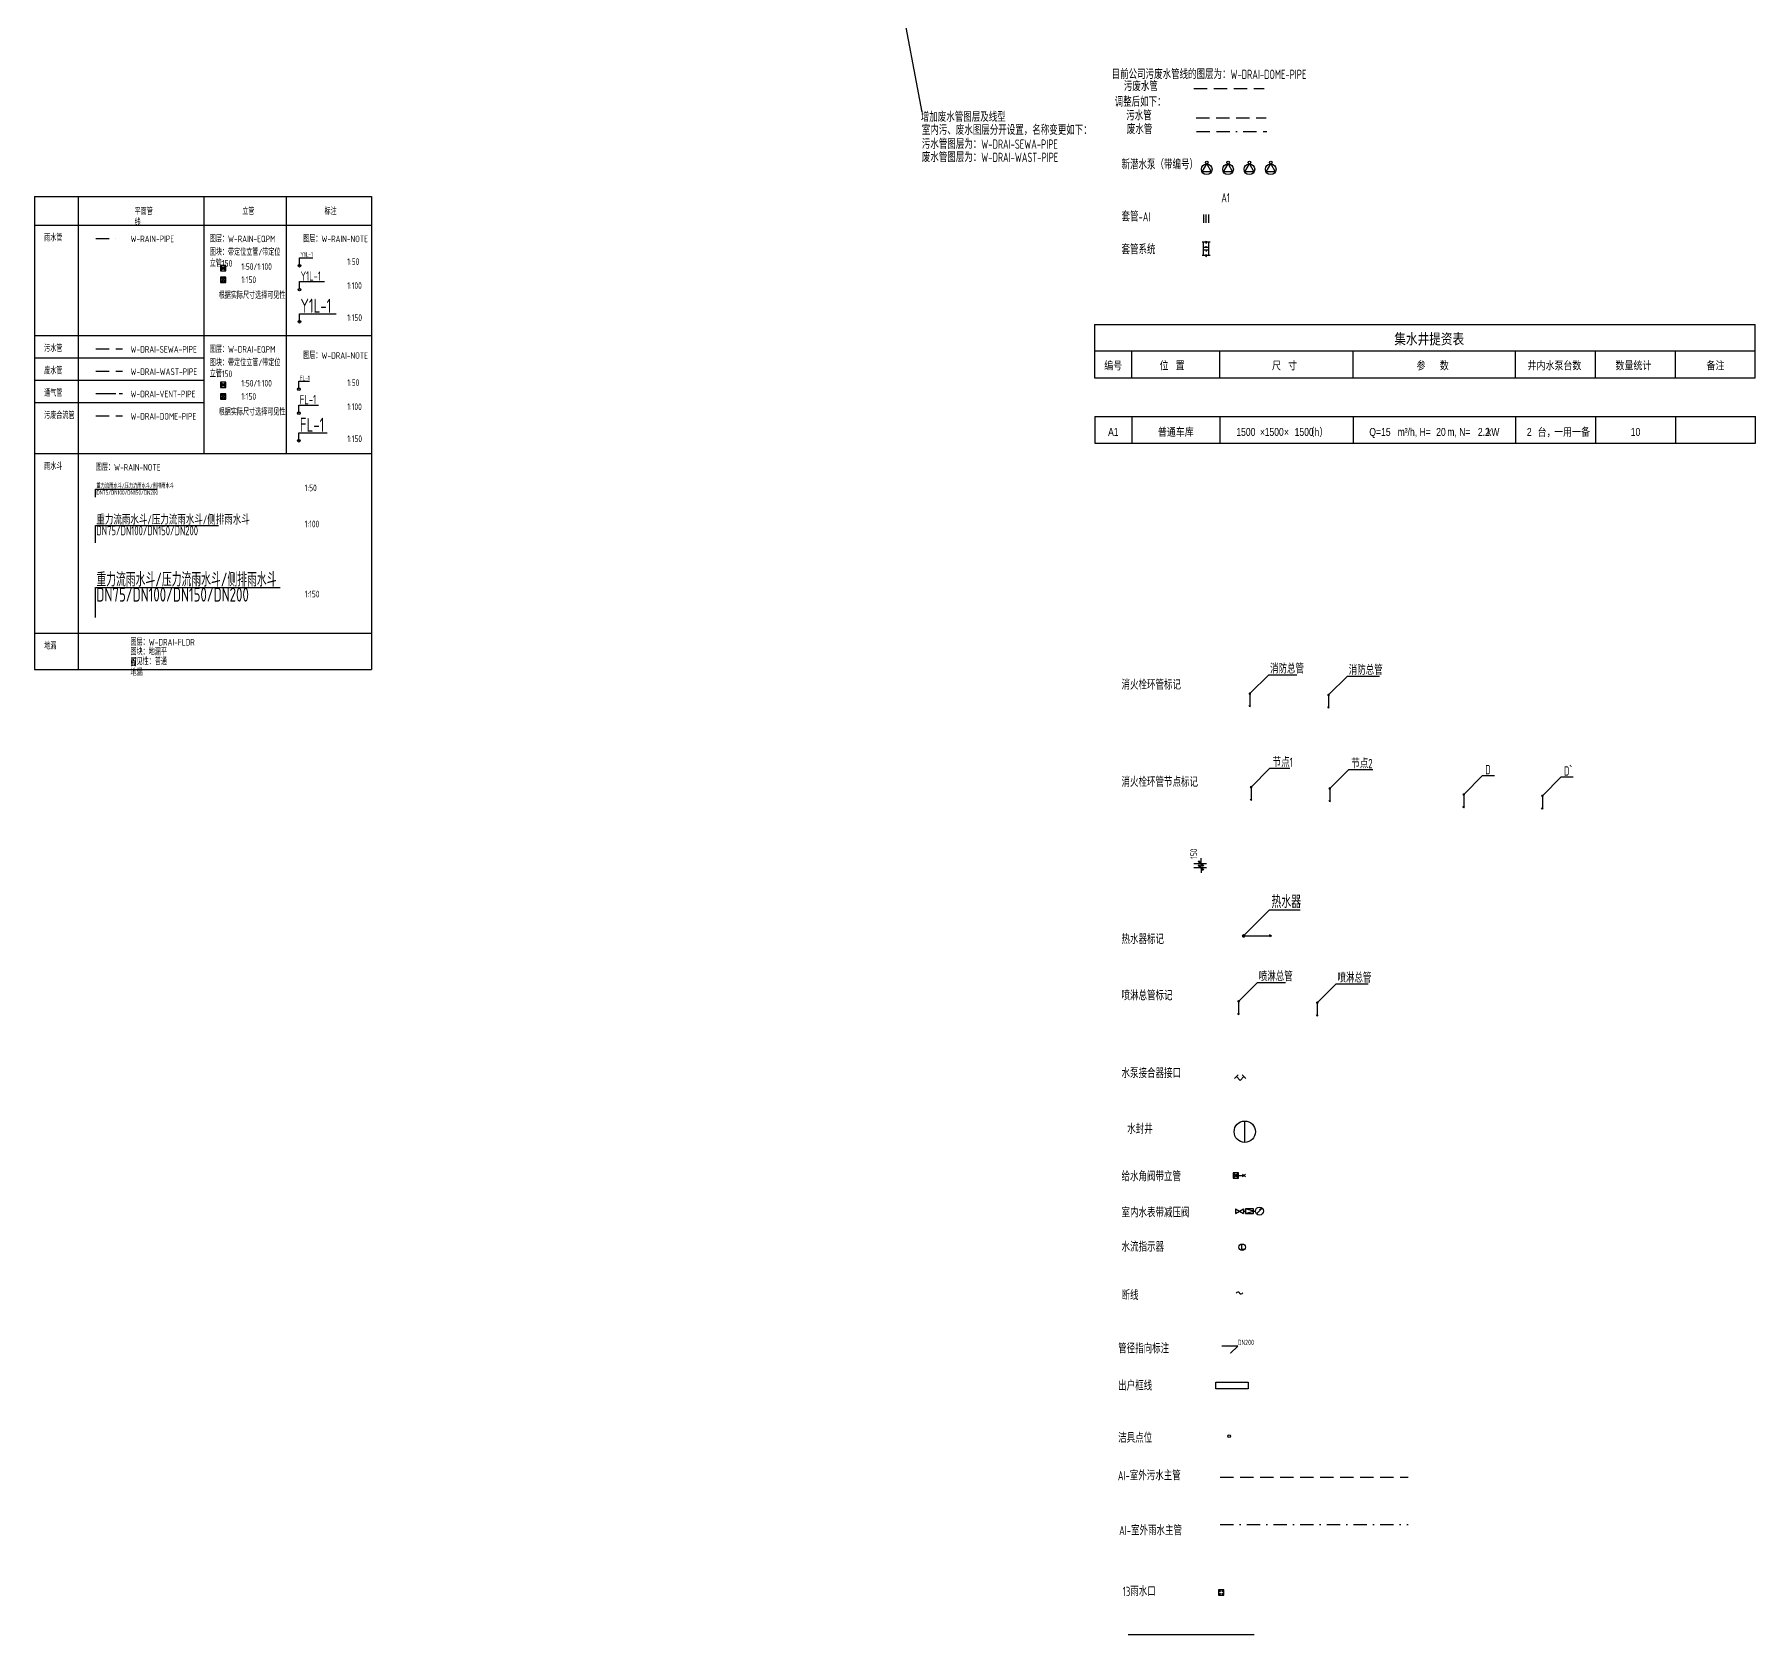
# Model space of a CAD drawing. Extents: x -84241 to 2571207, y -257003 to 1687411.
# Drawn here: x 27176 to 91712, y -118482 to -58488 of the extents above; entities that cross this region are included whole.
import ezdxf
from ezdxf import colors
from ezdxf.entities.mleader import LeaderData, LeaderLine
from ezdxf.enums import TextEntityAlignment as Align
from ezdxf.math import Vec2, Vec3

# ---------------------------------------------------------------- set-up
doc = ezdxf.new("R2010")
doc.units = 0
doc.header["$LTSCALE"] = 1000
for name, pattern in [('BORDER', [1.75, 0.5, -0.25, 0.5, -0.25, 0, -0.25]), ('CENTER2', [1.125, 0.75, -0.125, 0.125, -0.125]), ('DASHDOT', [1, 0.5, -0.25, 0, -0.25]), ('DASHED', [0.75, 0.5, -0.25])]:
    doc.linetypes.add(name, pattern=pattern)
doc.layers.get('0').update_dxf_attribs({"linetype": 'CONTINUOUS'})
doc.layers.get('Defpoints').update_dxf_attribs({"linetype": 'CONTINUOUS'})
for name, color, linetype, plot in [('20200618更新内容', 1, 'CONTINUOUS', False), ('W-辅助', 253, 'CONTINUOUS', False), ('W-辅助-管径', 40, 'CONTINUOUS', False)]:
    doc.layers.add(name, color=color, linetype=linetype, plot=plot)
for name, color, linetype in [('AI-出户框线', 2, 'CONTINUOUS'), ('AI-室外污水主管', 4, 'DASHED'), ('AI-室外雨水主管', 6, 'DASHDOT'), ('W-BUSH', 231, 'CONTINUOUS'), ('W-DRAI-DOME-PIPE', 4, 'DASHED'), ('W-DRAI-EQPM', 50, 'CONTINUOUS'), ('W-DRAI-NOTE', 50, 'CONTINUOUS'), ('W-DRAI-SEWA-PIPE', 4, 'DASHED'), ('W-DRAI-VENT-PIPE', 5, 'CENTER2'), ('W-DRAI-WAST-PIPE', 4, 'BORDER'), ('W-EQPM', 40, 'CONTINUOUS'), ('W-FRPT-HYDT-EQPM', 60, 'CONTINUOUS'), ('W-FRPT-HYDT-PIPE-AI', 1, 'CONTINUOUS'), ('W-FRPT-NOTE', 60, 'CONTINUOUS'), ('W-NOTE', 40, 'CONTINUOUS'), ('W-RAIN-EQPM', 60, 'CONTINUOUS'), ('W-RAIN-NOTE', 60, 'CONTINUOUS'), ('W-RAIN-PIPE', 6, 'DASHDOT'), ('W-WSUP-COOL-PIPE', 3, 'CONTINUOUS'), ('W-WSUP-EQPM', 40, 'CONTINUOUS'), ('W-WSUP-NOTE', 40, 'CONTINUOUS')]:
    doc.layers.add(name, color=color, linetype=linetype)
doc.styles.add('TH-STYLE1', font='', dxfattribs={"width": 0.8})
doc.styles.add('TH-STYLE3', font='tssdeng.shx', dxfattribs={"width": 0.7, "bigfont": 'tssdchn.shx'})
doc.styles.get('TH-STYLE1').set_extended_font_data('华文仿宋')
doc.dimstyles.new('TH-DIM100-W', dxfattribs={"dimscale": 100, "dimtxt": 2.5, "dimasz": 2, "dimexe": 2, "dimexo": 3, "dimgap": 1.5, "dimtad": 1, "dimdec": 0, "dimdsep": 46, "dimtxsty": 'TH-STYLE3', "dimblk1": 'ARCHTICK', "dimblk2": 'ARCHTICK', "dimsah": 1, "dimcen": -6, "dimclrd": 256, "dimclre": 256, "dimclrt": 256, "dimazin": 0, "dimtfac": 1, "dimtdec": 0, "dimtix": 1, "dimtmove": 2, "dimatfit": 0, "dimfxl": 2, "dimtolj": 1, "dimtzin": 0, "dimlwd": -1, "dimlwe": -1, "dimarcsym": 0})

# ---------------------------------------------------------------- blocks, each defined once
blk = doc.blocks.new('*U406')
blk.add_circle((0, 0), 50)
at = {"layer": 'Defpoints', "color": 8}
for p, q in [((-100, 100), (100, -100)), ((100, 100), (-100, -100))]:
    blk.add_line(p, q, dxfattribs=at)
blk.add_lwpolyline([(-100, -100), (100, -100), (100, 100), (-100, 100)], close=True, dxfattribs=at)
for centre in [(-80, 80), (-80, -80)]:
    blk.add_circle(centre, 3.43, dxfattribs=at)
blk = doc.blocks.new('*U353')
blk.add_circle((0, 0), 75)
at = {"layer": 'Defpoints', "color": 8}
for p, q in [((-100, 100), (100, -100)), ((100, 100), (-100, -100))]:
    blk.add_line(p, q, dxfattribs=at)
blk.add_lwpolyline([(-100, -100), (100, -100), (100, 100), (-100, 100)], close=True, dxfattribs=at)
for centre in [(-80, 80), (-80, -80)]:
    blk.add_circle(centre, 3.43, dxfattribs=at)
blk = doc.blocks.new('*U604')
for p, q in [((-173, -350), (0, -50)), ((173, -350), (-173, -350)), ((0, -50), (173, -350)), ((627, -350), (800, -50)), ((973, -350), (627, -350)), ((800, -50), (973, -350)), ((1427, -350), (1600, -50)), ((1773, -350), (1427, -350)), ((1600, -50), (1773, -350)), ((2227, -350), (2400, -50)), ((2573, -350), (2227, -350)), ((2400, -50), (2573, -350))]:
    blk.add_line(p, q)
for centre, radius in [((0, 0), 50), ((800, 0), 50), ((1600, 0), 50), ((2400, 0), 50), ((0, -250), 200), ((800, -250), 200), ((1600, -250), 200), ((2400, -250), 200)]:
    blk.add_circle(centre, radius)
at = {"layer": 'W-RAIN-NOTE', "style": 'TH-STYLE3', "width": 0.7}
blk.add_attdef('编号', (548, -1495), '', height=350, dxfattribs=at)
blk = doc.blocks.new('*U611')
at = {"layer": 'W-NOTE'}
for p, q in [((0, 0), (24779, 0)), ((24779, -1000), (24779, 0)), ((0, 0), (0, -2000)), ((1391, -1000), (1391, -2000)), ((4691, -1000), (4691, -2000)), ((9691, -1000), (9691, -2000)), ((9691, -1000), (9691, -2000)), ((15779, -1000), (15779, -2000)), ((18779, -1000), (18779, -2000)), ((21779, -1000), (21779, -2000))]:
    blk.add_line(p, q, dxfattribs=at)
blk.add_lwpolyline([(0, -2000), (24779, -2000), (24779, -1000), (0, -1000)], dxfattribs=at)
at = {"layer": 'W-NOTE', "style": 'TH-STYLE1', "width": 0.8}
blk.add_text('集水井提资表', height=400, dxfattribs=at).set_placement((11246, -861), align=Align.BOTTOM_LEFT)
at = {"layer": 'W-NOTE', "color": 1, "style": 'TH-STYLE1', "width": 0.8}
blk.add_text('编号', height=300, dxfattribs=at).set_placement((371, -1684))
at = {"layer": 'W-NOTE', "style": 'TH-STYLE1', "width": 0.8}
for s, p in [('位   置', (2447, -1684)), ('尺   寸', (6661, -1684)), ('参      数', (12083, -1684)), ('井内水泵台数', (16244, -1684)), ('数量统计', (19542, -1684)), ('备注', (22955, -1684))]:
    blk.add_text(s, height=300, dxfattribs=at).set_placement(p)
blk = doc.blocks.new('*U418')
for p, q in [((-100, 0), (-100, -350)), ((100, 0), (100, -350))]:
    blk.add_line(p, q)
at = {"layer": 'Defpoints'}
blk.add_line((0, 0), (0, -350), dxfattribs=at)
blk = doc.blocks.new('*U624')
at = {"layer": 'W-NOTE'}
for p, q in [((0, 0), (24779, 0)), ((1396, 0), (1396, -1000)), ((18779, 0), (18779, -1000)), ((21779, 0), (21779, -1000)), ((0, 0), (0, -1000)), ((4691, 0), (4691, -1000)), ((9691, 0), (9691, -1000)), ((15779, 0), (15779, -1000))]:
    blk.add_line(p, q, dxfattribs=at)
blk.add_lwpolyline([(0, -1000), (24779, -1000), (24779, 0)], dxfattribs=at)
at = {"layer": 'W-NOTE', "style": 'TH-STYLE1', "width": 0.8}
for s, p in [('    ×        ×       （h）', (7298, -822)), ('Q=       m³/h, H=       m, N=       kW', (12735, -814)), ('台，', (16942, -822)), ('一用一备', (17897, -814))]:
    blk.add_text(s, height=300, dxfattribs=at).set_placement(p, align=Align.BOTTOM_CENTER)
at = {"layer": 'W-NOTE', "color": 1, "style": 'TH-STYLE1', "width": 0.8}
blk.add_attdef('集水井编号', text='', height=300, dxfattribs=at).set_placement((698, -814), align=Align.BOTTOM_CENTER)
at = {"layer": 'W-NOTE', "style": 'TH-STYLE1', "width": 0.8}
for tag, p in [('位置', (3041, -814)), ('长', (5667, -814)), ('宽', (6730, -814)), ('深', (7854, -814)), ('流量', (10916, -814)), ('扬程', (12982, -814)), ('电量', (14590, -814)), ('井内水泵台数', (16294, -814)), ('数量统计', (20279, -814)), ('备注', (23293, -814))]:
    blk.add_attdef(tag, text='', height=300, dxfattribs=at).set_placement(p, align=Align.BOTTOM_CENTER)
blk = doc.blocks.new('*U505')
for p, q in [((-50, 250), (0, 250)), ((0, 250), (0, -249)), ((0, 250), (81, 250)), ((0, 50), (200, 50)), ((100, 290), (81, 250)), ((100, 290), (100, 210)), ((100, 210), (119, 250)), ((100, 50), (100, 100)), ((119, 250), (200, 250)), ((200, 250), (200, -250)), ((200, 250), (250, 250)), ((-50, -250), (0, -250)), ((0, -50), (200, -50)), ((0, -250), (81, -250)), ((100, -210), (81, -250)), ((100, -50), (100, -100)), ((100, -210), (100, -290)), ((100, -290), (119, -250)), ((119, -250), (200, -250)), ((200, -250), (250, -250))]:
    blk.add_line(p, q)
blk = doc.blocks.new('_ArchTick')
at = {"color": 0, "linetype": 'ByBlock', "const_width": 0.4}
blk.add_lwpolyline([(-0.5, -0.5), (0.5, 0.5)], dxfattribs=at)
blk = doc.blocks.new('*D431')
at = {"layer": 'Defpoints', "color": 0, "transparency": 16777216}
for p in [(70354, -89574), (70919, -89574), (70354, -89724)]:
    blk.add_point(p, dxfattribs=at)
at = {"layer": 'W-RAIN-NOTE', "transparency": 16777216}
for p, q in [((70654, -89574), (71119, -89574)), ((70919, -89574), (70919, -89374)), ((70919, -89724), (70919, -89574)), ((70654, -89724), (71119, -89724)), ((70919, -89724), (70919, -89924))]:
    blk.add_line(p, q, dxfattribs=at)
at = {"layer": 'W-RAIN-NOTE', "transparency": 16777216, "xscale": 200, "yscale": 200, "zscale": 200}
for p, rotation in [((70919, -89574), 270), ((70919, -89724), 90)]:
    blk.add_blockref('_ArchTick', p, dxfattribs=dict(at, rotation=rotation))
at = {"layer": 'W-RAIN-NOTE', "transparency": 16777216, "insert": (70644, -89204), "char_height": 250, "attachment_point": 5, "rotation": 90, "style": 'TH-STYLE3'}
blk.add_mtext('\\A1;150', dxfattribs=at)
blk = doc.blocks.new('*U556')
at = {"layer": 'W-辅助'}
h = blk.add_hatch(color=256, dxfattribs=at)
h.dxf.hatch_style = 1
h.paths.add_polyline_path([(-2157, -707, 0.198912), (-2172, -672), (-2207, -707), (-2207, -757, 0.414214)], flags=17)
h.paths.add_polyline_path([(-2257, -707, 1), (-2157, -707, 1)])
h = blk.add_hatch(color=256, dxfattribs=at)
h.dxf.hatch_style = 1
h.paths.add_polyline_path([(-2157, -707, 0.198912), (-2172, -672), (-2207, -707), (-2207, -757, 0.414214)])
h = blk.add_hatch(color=256, dxfattribs=at)
h.dxf.hatch_style = 1
h.paths.add_polyline_path([(793, -757, 0.198912), (778, -722), (743, -757), (743, -807, 0.414214)], flags=17)
h.paths.add_polyline_path([(693, -757, 1), (793, -757, 1)])
h = blk.add_hatch(color=256, dxfattribs=at)
h.dxf.hatch_style = 1
h.paths.add_polyline_path([(793, -757, 0.198912), (778, -722), (743, -757), (743, -807, 0.414214)])
for p, q in [((-1500, 0), (-2207, -707)), ((-1500, 0), (-450, 0)), ((1450, -50), (743, -757)), ((1450, -50), (2650, -50)), ((-2207, -1207), (-2237, -1155)), ((-2207, -707), (-2207, -1207)), ((-2207, -1207), (-2177, -1155)), ((743, -1257), (713, -1205)), ((743, -757), (743, -1257)), ((743, -1257), (773, -1205))]:
    blk.add_line(p, q, dxfattribs=at)
at = {"layer": 'W-辅助', "style": 'TH-STYLE3', "width": 0.7}
for p in [(-1450, 50), (1500, 0)]:
    blk.add_text('消防总管', height=350, dxfattribs=at).set_placement(p)
blk = doc.blocks.new('*U557')
at = {"layer": 'W-辅助'}
h = blk.add_hatch(color=256, dxfattribs=at)
h.dxf.hatch_style = 1
h.paths.add_polyline_path([(-2172, -672), (-2207, -707), (-2207, -757, 0.414214), (-2157, -707, 0.198912)], flags=17)
h.paths.add_polyline_path([(-2172, -672, 0.668179), (-2257, -707, 1), (-2157, -707, 0.198912)])
h = blk.add_hatch(color=256, dxfattribs=at)
h.dxf.hatch_style = 1
h.paths.add_polyline_path([(-2172, -672), (-2207, -707), (-2207, -757, 0.414214), (-2157, -707, 0.198912)])
h = blk.add_hatch(color=256, dxfattribs=at)
h.dxf.hatch_style = 1
h.paths.add_polyline_path([(778, -722), (743, -757), (743, -807, 0.414214), (793, -757, 0.198912)], flags=17)
h.paths.add_polyline_path([(778, -722, 0.668179), (693, -757, 1), (793, -757, 0.198912)])
h = blk.add_hatch(color=256, dxfattribs=at)
h.dxf.hatch_style = 1
h.paths.add_polyline_path([(778, -722), (743, -757), (743, -807, 0.414214), (793, -757, 0.198912)])
for p, q in [((-1500, 0), (-2207, -707)), ((-1500, 0), (-450, 0)), ((1450, -50), (743, -757)), ((1450, -50), (2650, -50)), ((-2207, -1207), (-2237, -1155)), ((-2207, -707), (-2207, -1207)), ((-2207, -1207), (-2177, -1155)), ((743, -1257), (713, -1205)), ((743, -757), (743, -1257)), ((743, -1257), (773, -1205))]:
    blk.add_line(p, q, dxfattribs=at)
at = {"layer": 'W-辅助', "style": 'TH-STYLE3', "width": 0.7}
for p in [(-1450, 50), (1500, 0)]:
    blk.add_text('喷淋总管', height=350, dxfattribs=at).set_placement(p)
blk = doc.blocks.new('水泵接合器接口')
for p, q in [((-71, 212), (-212, 71)), ((0, 0), (-141, 141)), ((0, 0), (141, 141)), ((71, 212), (212, 71))]:
    blk.add_line(p, q)
blk = doc.blocks.new('水流指示器')
for p, q in [((-29, 82), (-29, -78)), ((-29, -78), (67, -78))]:
    blk.add_line(p, q)
blk.add_circle((0, 0), 120)
blk = doc.blocks.new('*U561')
at = {"layer": 'W-辅助'}
h = blk.add_hatch(color=256, dxfattribs=at)
h.dxf.hatch_style = 1
h.paths.add_polyline_path([(-2157, -707, 1), (-2257, -707, 1)])
h = blk.add_hatch(color=256, dxfattribs=at)
h.dxf.hatch_style = 1
h.paths.add_polyline_path([(793, -757, 1), (693, -757, 1)])
for p, q in [((-1500, 0), (-2207, -707)), ((-1500, 0), (-1050, 0)), ((1450, -50), (743, -757)), ((1450, -50), (1900, -50))]:
    blk.add_line(p, q)
for p, q in [((-2207, -1207), (-2237, -1155)), ((-2207, -707), (-2207, -1207)), ((-2207, -1207), (-2177, -1155)), ((743, -1257), (713, -1205)), ((743, -757), (743, -1257)), ((743, -1257), (773, -1205))]:
    blk.add_line(p, q, dxfattribs=at)
at = {"char_height": 350, "attachment_point": 7, "style": 'TH-STYLE3'}
for s, insert in [('D', (-1400, 50)), ('D`', (1550, 0))]:
    blk.add_mtext_dynamic_manual_height_columns(s, width=345.66, gutter_width=1000, heights=[0], dxfattribs=dict(at, insert=insert))
blk = doc.blocks.new('*U560')
at = {"layer": 'W-辅助'}
h = blk.add_hatch(color=256, dxfattribs=at)
h.dxf.hatch_style = 1
h.paths.add_polyline_path([(-2157, -707, 1), (-2257, -707, 1)])
h = blk.add_hatch(color=256, dxfattribs=at)
h.dxf.hatch_style = 1
h.paths.add_polyline_path([(793, -757, 1), (693, -757, 1)])
for p, q in [((-1500, 0), (-2207, -707)), ((-1500, 0), (-750, 0)), ((1450, -50), (743, -757)), ((1450, -50), (2350, -50))]:
    blk.add_line(p, q)
for p, q in [((-2207, -1207), (-2237, -1155)), ((-2207, -707), (-2207, -1207)), ((-2207, -1207), (-2177, -1155)), ((743, -1257), (713, -1205)), ((743, -757), (743, -1257)), ((743, -1257), (773, -1205))]:
    blk.add_line(p, q, dxfattribs=at)
at = {"style": 'TH-STYLE3', "width": 0.7}
for tag, p in [('节点1', (-1400, 50)), ('节点2', (1550, 0))]:
    blk.add_attdef(tag, p, '', height=350, dxfattribs=at)
blk = doc.blocks.new('*U385')
at = {"layer": 'W-WSUP-COOL-PIPE'}
blk.add_line((0, 0), (250, 0), dxfattribs=at)
at = {"layer": 'W-WSUP-EQPM'}
for p, q in [((303, -53), (197, 53)), ((303, 53), (197, -53))]:
    blk.add_line(p, q, dxfattribs=at)
blk = doc.blocks.new('给水角阀带立管')
at = {"layer": 'W-WSUP-EQPM'}
for name, p in [('*U406', (0, 0)), ('*U385', (50, 0))]:
    blk.add_blockref(name, p, dxfattribs=at)
blk = doc.blocks.new('*U569')
at = {"layer": 'W-辅助'}
h = blk.add_hatch(color=256, dxfattribs=at)
h.dxf.hatch_style = 1
h.paths.add_polyline_path([(-2157, -707, 0.198912), (-2172, -672), (-2207, -707), (-2207, -757, 0.414214)], flags=17)
h.paths.add_polyline_path([(-2257, -707, 1), (-2157, -707, 1)])
h = blk.add_hatch(color=256, dxfattribs=at)
h.dxf.hatch_style = 1
h.paths.add_polyline_path([(-2157, -707, 0.198912), (-2172, -672), (-2207, -707), (-2207, -757, 0.414214)])
for p, q in [((-1500, 0), (-2207, -707)), ((-1500, 0), (-672, 0)), ((-2207, -707), (-1450, -707)), ((-1450, -707), (-1502, -677)), ((-1450, -707), (-1502, -737))]:
    blk.add_line(p, q, dxfattribs=at)
at = {"layer": 'W-辅助', "style": 'TH-STYLE3', "width": 0.7}
blk.add_text('热水器', height=350, dxfattribs=at).set_placement((-1450, 50))
blk = doc.blocks.new('断线')
for centre, start, end in [((-31, -21), 34.253, 147.6552), ((31, 21), 214.253, 327.6552)]:
    blk.add_arc(centre, 38.1, start, end)
blk = doc.blocks.new('水封井')
at = {"layer": 'W-DRAI-EQPM'}
blk.add_circle((0, 0), 400, dxfattribs=at)
at = {"layer": 'W-DRAI-NOTE'}
blk.add_line((0, -400), (0, 400), dxfattribs=at)
blk = doc.blocks.new('减压阀')
for p, q in [((300, 0), (0, 90)), ((0, -90), (300, 0))]:
    blk.add_line(p, q)
blk.add_lwpolyline([(300, 90), (0, 90), (0, -90), (300, -90)], close=True)
blk = doc.blocks.new('室内水表带减压阀')
at = {"layer": 'W-WSUP-COOL-PIPE'}
for p, q in [((300, 0), (375, 0)), ((675, 0), (750, 0))]:
    blk.add_line(p, q, dxfattribs=at)
at = {"layer": 'W-WSUP-EQPM'}
for p, q in [((0, 90), (0, -90)), ((0, 90), (300, -90)), ((0, -90), (300, 90)), ((300, 90), (300, -90)), ((1006, 106), (794, -106)), ((1006, 106), (897, 41))]:
    blk.add_line(p, q, dxfattribs=at)
blk.add_circle((900, 0), 150, dxfattribs=at)
blk.add_blockref('减压阀', (375, 0), dxfattribs=at)
blk = doc.blocks.new('13雨水口')
blk.add_lwpolyline([(-100, -200), (100, -200), (100, 0), (-100, 0)], close=True)
for centre in [(-50, -50), (-50, -150), (50, -50), (50, -150)]:
    blk.add_circle(centre, 20)

msp = doc.modelspace()

# ---------------------------------------------------------------- linework, layer by layer
for p, q in [((27176.2217, -64559.8464), (39814.0312, -64559.8464)), ((27176.2217, -64559.8464), (27176.2217, -82301.6213)), ((28820.7938, -64559.8464), (28820.7938, -82301.6213)), ((33529.8477, -64559.8464), (33529.8477, -74204.0934)), ((36618.0882, -64559.8464), (36618.0882, -74204.0934)), ((39814.0312, -64559.8464), (39814.0312, -82301.6213)), ((27176.2217, -65638.1311), (39814.0312, -65638.1311)), ((27176.2217, -69781.319), (39814.0312, -69781.319)), ((27176.2217, -70618.3169), (33529.8477, -70618.3169)), ((27176.2217, -71455.3149), (33529.8477, -71455.3149)), ((27176.2217, -72292.3128), (33529.8477, -72292.3128)), ((27176.2217, -74204.0934), (39814.0312, -74204.0934)), ((27176.2217, -80936.2225), (39814.0312, -80936.2225)), ((27176.2217, -82301.6213), (39814.0312, -82301.6213))]:
    msp.add_line(p, q)
at = {"layer": '20200618更新内容'}
msp.add_line((56322.4732, -39550.1998), (60444.7504, -61408.751), dxfattribs=at)
at = {"layer": 'AI-出户框线'}
msp.add_lwpolyline([(71479.7269, -109017.9615), (72681.8854, -109017.9615), (72681.8854, -109262.9003), (71479.7269, -109262.9003)], close=True, dxfattribs=at)
at = {"layer": 'AI-室外污水主管'}
msp.add_line((71636.4228, -112578.0628), (78687.3779, -112578.0628), dxfattribs=at)
at = {"layer": 'AI-室外雨水主管'}
msp.add_line((71636.4228, -114355.6261), (78687.3779, -114355.6261), dxfattribs=at)
at = {"layer": 'W-DRAI-DOME-PIPE'}
for p, q in [((70645.1319, -60520.2253), (73280.2703, -60520.2253)), ((70730.9661, -61620.1135), (73366.1045, -61620.1135))]:
    msp.add_line(p, q, dxfattribs=at)
at = {"layer": 'W-DRAI-EQPM'}
for centre in [(37092.8739, -71790.4536), (37092.8739, -72688.7095), (37092.8739, -73720.8967), (71974.1389, -111042.5069)]:
    msp.add_circle(centre, 50, dxfattribs=at)
at = {"layer": 'W-DRAI-NOTE'}
for points in [[(37092.8739, -71790.4536), (37092.8739, -71490.4536), (37492.1136, -71490.4536)], [(37092.8739, -72688.7095), (37092.8739, -72388.7095), (37822.6339, -72388.7095)], [(37092.8739, -73720.8967), (37092.8739, -73420.8967), (38153.887, -73420.8967)]]:
    msp.add_lwpolyline(points, dxfattribs=at)
at = {"layer": 'W-DRAI-SEWA-PIPE'}
for p, q in [((29479.3738, -70282.1), (30479.3738, -70282.1)), ((29479.3738, -72793.0938), (30479.3738, -72793.0938))]:
    msp.add_line(p, q, dxfattribs=at)
at = {"layer": 'W-DRAI-VENT-PIPE'}
msp.add_line((29479.3738, -71956.0959), (30479.3738, -71956.0959), dxfattribs=at)
at = {"layer": 'W-DRAI-WAST-PIPE', "linetype": 'BORDER'}
for p, q in [((70754.9174, -62129.4275), (73390.0558, -62129.4275)), ((29479.3738, -71119.0979), (30479.3738, -71119.0979))]:
    msp.add_line(p, q, dxfattribs=at)
at = {"layer": 'W-FRPT-HYDT-PIPE-AI'}
msp.add_line((68181.23, -118481.6407), (72911.8592, -118481.6407), dxfattribs=at)
at = {"layer": 'W-RAIN-EQPM'}
for centre in [(37116.2481, -67158.5758), (37116.2481, -68056.8317), (37116.2481, -69258.6364)]:
    msp.add_circle(centre, 50, dxfattribs=at)
at = {"layer": 'W-RAIN-NOTE'}
for points in [[(37116.2481, -67158.5758), (37116.2481, -66858.5758), (37619.3637, -66858.5758)], [(37116.2481, -68056.8317), (37116.2481, -67756.8317), (38051.8853, -67756.8317)], [(37116.2481, -69258.6364), (37116.2481, -68958.6364), (38489.282, -68958.6364)], [(29464.5435, -75838.8965), (29464.5435, -75538.8965), (31778.2141, -75538.8965)], [(29464.5435, -77543.8028), (29464.5435, -76896.4378), (34083.0779, -76896.4378)], [(29464.5435, -80346.1402), (29464.5435, -79223.1763), (36396.395, -79223.1763)]]:
    msp.add_lwpolyline(points, dxfattribs=at)
at = {"layer": 'W-RAIN-PIPE'}
msp.add_line((29479.3738, -66138.912), (30479.3738, -66138.912), dxfattribs=at)

# ---------------------------------------------------------------- block references
for name, p in [('*U611', (66918.5144, -69365.7549)), ('水泵接合器接口', (72385.6405, -97703.8912)), ('给水角阀带立管', (72230.0664, -101266.9648)), ('室内水表带减压阀', (72210.0449, -102603.3401))]:
    msp.add_blockref(name, p)
msp.add_blockref('*U624', (66933.2775, -72817.7774)).add_auto_attribs({'集水井编号': 'A1', '位置': '普通车库', '长': '1500', '宽': '1500', '深': '1500', '流量': '15', '扬程': '20', '电量': '2.2', '井内水泵台数': '2', '数量统计': '10'})
at = {"layer": 'W-BUSH', "xscale": 0.8999999999999999, "yscale": 0.8999999999999999, "zscale": 0.8999999999999999}
msp.add_blockref('*U418', (71105.218, -65238.997), dxfattribs=at)
at = {"layer": 'W-BUSH', "rotation": 180}
msp.add_blockref('*U505', (71215.9958, -66531.7205, 0.0408), dxfattribs=at)
at = {"layer": 'W-DRAI-EQPM'}
for name, p in [('*U406', (34254.1803, -71619.8649)), ('*U353', (34251.1114, -72057.8088))]:
    msp.add_blockref(name, p, dxfattribs=at)
at = {"layer": 'W-EQPM'}
msp.add_blockref('*U604', (71131.4896, -63293.932), dxfattribs=at).add_auto_attribs({'编号': 'A1'})
at = {"layer": 'W-FRPT-HYDT-EQPM'}
msp.add_blockref('水流指示器', (72462.6355, -103958.1654), dxfattribs=at)
at = {"layer": 'W-FRPT-NOTE'}
for name, p in [('*U556', (74956.1938, -82496.413)), ('*U561', (82975.4171, -86277.3981)), ('*U557', (74533.682, -94035.7269))]:
    msp.add_blockref(name, p, dxfattribs=at)
msp.add_blockref('*U560', (75004.7381, -86001.5255), dxfattribs=at).add_auto_attribs({'节点1': '节点1', '节点2': '节点2'})
at = {"layer": 'W-RAIN-EQPM'}
for name, p in [('*U353', (34251.1114, -67683.8012)), ('*U406', (34254.1803, -67245.8573)), ('水封井', (72560.7244, -99629.761)), ('13雨水口', (71677.1388, -116801.7147))]:
    msp.add_blockref(name, p, dxfattribs=at)
at = {"layer": 'W-WSUP-EQPM', "xscale": 2, "yscale": 2, "zscale": 2}
msp.add_blockref('断线', (72364.5302, -105674.699), dxfattribs=at)
at = {"layer": 'W-WSUP-NOTE', "xscale": 1.377952755905512, "yscale": 1.377952755905512, "zscale": 1.377952755905512}
msp.add_blockref('*U569', (75556.0022, -91311.8317), dxfattribs=at)

# ---------------------------------------------------------------- texts
at = {"style": 'TH-STYLE3', "width": 0.7}
for s, p in [('1:50/1:100', (34934.6789, -67316.7105)), ('1:50', (38906.8874, -67131.9886)), ('1:150', (34934.6789, -67810.3259)), ('1:100', (38906.8874, -68030.2444)), ('1:150', (38906.8874, -69232.0492)), ('1:50/1:100', (34934.6789, -71690.7181)), ('1:50', (38906.8874, -71672.4236)), ('1:150', (34934.6789, -72184.3335)), ('1:100', (38906.8874, -72570.6794)), ('1:150', (38906.8874, -73772.4841)), ('1:50', (37310.3292, -75613.206)), ('1:100', (37310.3292, -76966.6063)), ('1:150', (37310.3292, -79594.44))]:
    msp.add_text(s, height=250, dxfattribs=at).set_placement(p)
at = {"char_height": 250, "attachment_point": 1, "style": 'TH-STYLE3'}
for s, width, insert in [('平面管线', 701.874236, (30931.0686, -64997.8475)), ('立管', 701.874236, (34969.2783, -64997.8475)), ('标注', 701.874236, (38055.4457, -64997.8475)), ('雨水管', 701.874236, (27541.5863, -65993.3552)), ('污水管', 701.874236, (27541.5863, -70136.5432)), ('废水管', 701.874236, (27541.5863, -70973.5411)), ('通气管', 701.874236, (27541.5863, -71810.5391)), ('污废合流管', 1281.232228, (27541.5863, -72647.537)), ('雨水斗', 701.874236, (27541.5863, -74559.3176)), ('地漏', 701.874236, (27541.5863, -81291.4467))]:
    msp.add_mtext_dynamic_manual_height_columns(s, width=width, gutter_width=1250, heights=[0], dxfattribs=dict(at, insert=insert))
for s, insert, width in [('W-RAIN-PIPE', (30779.3755, -66027.8499), 1498.269231), ('图层：W-RAIN-EQPM', (33752.0643, -66027.8499), 2400.477555), ('图层：W-RAIN-NOTE', (37255.4761, -66027.8499), 2602.034604), ('图块：带定位立管/带定位立管150', (33752.0643, -66527.8499), 2829.741564), ('根据实际尺寸选择可见性', (34087.159, -68147.3502), 2400.477555), ('W-DRAI-SEWA-PIPE', (30779.3755, -70171.0378), 1498.269231), ('图层：W-DRAI-EQPM', (33752.0643, -70171.0378), 2400.477555), ('图块：带定位立管/带定位立管150', (33752.0643, -70671.0378), 2829.741564), ('图层：W-DRAI-NOTE', (37255.4761, -70401.8575), 2290.140079), ('W-DRAI-WAST-PIPE', (30779.3755, -71008.0358), 1498.269231), ('W-DRAI-VENT-PIPE', (30779.3755, -71845.0337), 1498.269231), ('W-DRAI-DOME-PIPE', (30779.3755, -72682.0317), 1498.269231), ('根据实际尺寸选择可见性', (34087.159, -72521.3578), 2400.477555), ('图层：W-RAIN-NOTE', (29479.4751, -74593.8123), 2624.289963), ('图层：W-DRAI-FLDR', (30779.3755, -81150.5294), 2875.071417), ('可见性：普通地漏', (30779.3755, -81873.2523), 1498.269231), ('图块：地漏平面', (30779.3755, -81511.8909), 1498.269231)]:
    msp.add_mtext(s, dxfattribs=dict(at, insert=insert, width=width))
at = {"layer": '20200618更新内容', "style": 'TH-STYLE3', "width": 0.7}
for s, p in [('增加废水管图层及线型', (60411.3629, -61762.2906)), ('室内污、废水图层分开设置，名称变更如下：', (60450.7873, -62250.9678)), ('污水管图层为：W-DRAI-SEWA-PIPE', (60450.7873, -62776.7587)), ('废水管图层为：W-DRAI-WAST-PIPE', (60450.7873, -63271.0023))]:
    msp.add_text(s, height=350, dxfattribs=at).set_placement(p)
at = {"layer": 'AI-室外污水主管', "style": 'TH-STYLE3', "width": 0.7}
msp.add_text('AI-室外污水主管', height=350, dxfattribs=at).set_placement((67801.7523, -112696.4839))
at = {"layer": 'AI-室外雨水主管', "style": 'TH-STYLE3', "width": 0.7}
msp.add_text('AI-室外雨水主管', height=350, dxfattribs=at).set_placement((67848.5208, -114752.8854))
at = {"layer": 'W-DRAI-NOTE', "style": 'TH-STYLE3', "width": 0.7}
for height, p in [(175, (37127.8739, -71455.4536)), (350, (37127.8739, -72353.7095)), (525, (37127.8739, -73385.8967))]:
    msp.add_text('FL-1', height=height, dxfattribs=at).set_placement(p)
at = {"layer": 'W-NOTE', "style": 'TH-STYLE3', "width": 0.7}
for s, p in [('目前公司污废水管线的图层为：W-DRAI-DOME-PIPE', (67566.5416, -60159.466)), ('污废水管', (68027.2369, -60610.4503)), ('调整后如下：', (67679.2604, -61193.2673)), ('污水管', (68113.0712, -61710.3385)), ('废水管', (68137.0225, -62219.6525)), ('新潜水泵（带编号）', (67937.6185, -63542.912)), ('套管-AI', (67937.6185, -65499.5949)), ('套管系统', (67937.6185, -66728.8155)), ('消火栓环管标记', (67937.6185, -83050.4561)), ('消火栓环管节点标记', (67937.6185, -86695.9461)), ('热水器标记', (67937.6185, -92588.4245)), ('喷淋总管标记', (67937.6185, -94700.7881)), ('水泵接合器接口', (67937.6185, -97611.5151)), ('水封井', (68150.5133, -99705.118)), ('给水角阀带立管', (67937.6185, -101481.9096)), ('室内水表带减压阀', (67937.6185, -102837.9467)), ('水流指示器', (67937.6185, -104124.1013)), ('断线', (67937.6185, -105936.7963)), ('管径指向标注', (67812.3447, -107934.8231)), ('出户框线', (67812.3447, -109331.0346)), ('洁具点位', (67812.3447, -111285.7965)), ('13雨水口', (67984.4738, -117039.2237))]:
    msp.add_text(s, height=350, dxfattribs=at).set_placement(p)
at = {"layer": 'W-RAIN-NOTE', "style": 'TH-STYLE3', "width": 0.7}
for s, height, p in [('Y1L-1', 175, (37151.2481, -66823.5758)), ('Y1L-1', 350, (37151.2481, -67721.8317)), ('Y1L-1', 525, (37151.2481, -68923.6364)), ('重力流雨水斗/压力流雨水斗/侧排雨水斗', 175, (29499.5435, -75503.8965)), ('DN75/DN100/DN150/DN200', 175, (29499.5435, -75748.8965)), ('重力流雨水斗/压力流雨水斗/侧排雨水斗', 350, (29499.5435, -76861.4378)), ('DN75/DN100/DN150/DN200', 350, (29499.5435, -77265.7569)), ('重力流雨水斗/压力流雨水斗/侧排雨水斗', 525, (29499.5435, -79188.1763)), ('DN75/DN100/DN150/DN200', 525, (29499.5435, -79752.5012))]:
    msp.add_text(s, height=height, dxfattribs=at).set_placement(p)

# ---------------------------------------------------------------- dimensions: what is measured, and where the dimension line sits
at = {"layer": 'W-RAIN-NOTE'}
dim = msp.add_linear_dim(base=(70918.5056, -89573.7458), p1=(70354.141, -89723.7458), p2=(70354.141, -89573.7458), angle=90, dimstyle='TH-DIM100-W', dxfattribs=at)
dim.commit()
dim.dimension.update_dxf_attribs({"geometry": '*D431', "text_midpoint": (70643.5056, -89203.7458), "dimtype": 161})

# ---------------------------------------------------------------- leaders
at = {"layer": 'W-辅助-管径'}
ml = msp.add_multileader_mtext('Standard', dxfattribs=at)
ml.set_content('DN200', color=256, style='TH-STYLE3')
ml.set_leader_properties()
ml.build(insert=Vec2(0, 0))
ml.multileader.update_dxf_attribs({"text_left_attachment_type": 6, "text_right_attachment_type": 6, "dogleg_length": 0, "arrow_head_size": 50})
ctx = ml.context
ctx.base_point, ctx.char_height, ctx.arrow_head_size, ctx.landing_gap_size, ctx.plane_origin = Vec3(72295.5992, -107667.8003), 200, 50, 0, Vec3(71876.4442, -108007.9657)
ctx.left_attachment, ctx.right_attachment = 6, 6
notes = []
notes.append((ctx, [(0, (1, 1, 0), (72295.5992, -107667.8003), (1, 0), 0, [(0, [(71994.1065, -107967.8003)], 0, [])])]))
ctx.mtext.insert, ctx.mtext.flow_direction = Vec3(72295.5992, -107427.8003), 5
for ctx, leaders in notes:
    for number, flags, end, landing, length, lines in leaders:
        leader = LeaderData()
        leader.index, (leader.has_last_leader_line, leader.has_dogleg_vector, leader.attachment_direction) = number, flags
        leader.last_leader_point, leader.dogleg_vector, leader.dogleg_length = Vec3(end), Vec3(landing), length
        for number, points, colour, breaks in lines:
            line = LeaderLine()
            line.index, line.vertices, line.color, line.breaks = number, Vec3.list(points), colors.encode_raw_color(colour), breaks
            leader.lines.append(line)
        ctx.leaders.append(leader)

doc.saveas('drawing.dxf')
